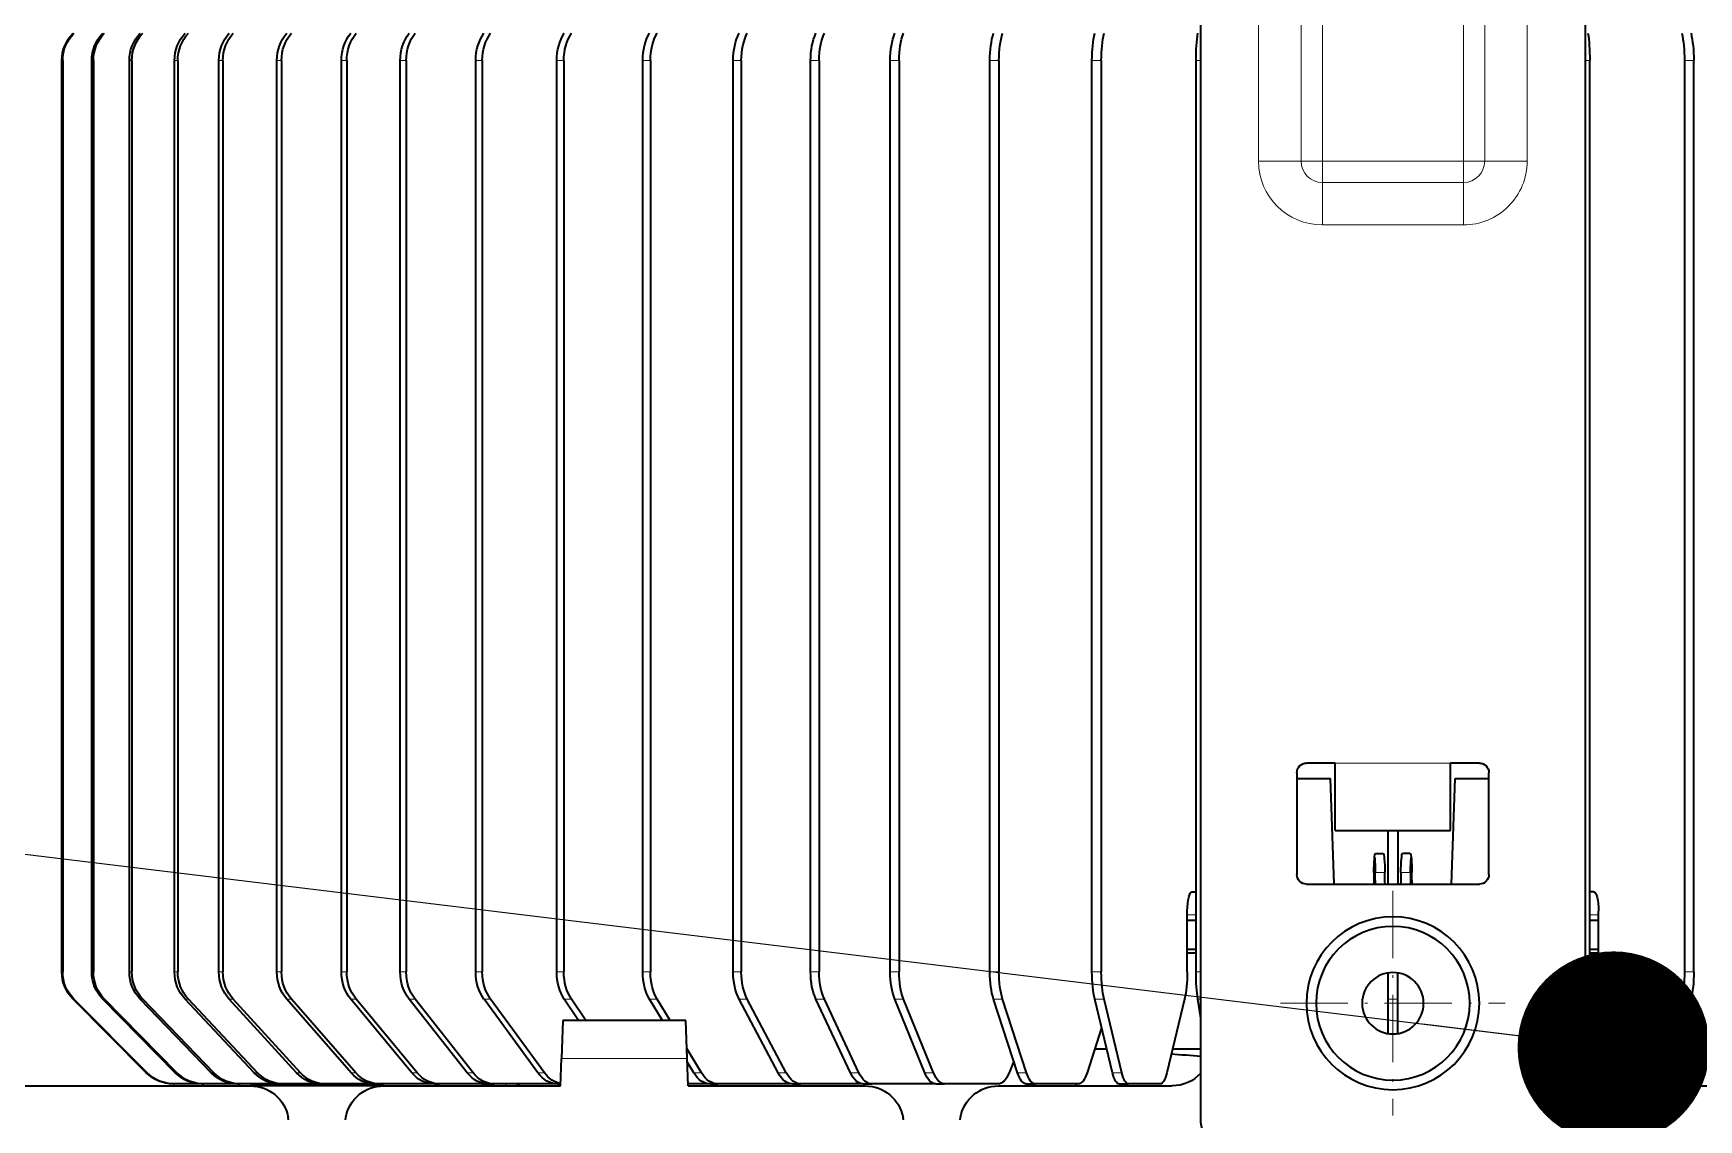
# Model space of a CAD drawing. Header units: inches. Extents: x 258415 to 640093, y 441672 to 945769.
# Drawn here: x 338813.5 to 338900.2, y 462781 to 462837.5 of the extents above; entities that cross this region are included whole.
import ezdxf

# ---------------------------------------------------------------- set-up
doc = ezdxf.new("R2010")
doc.units = ezdxf.units.IN
doc.header["$MEASUREMENT"] = 0
doc.linetypes.add('DASHDOT', pattern=[18.5, 12, -3, 0.5, -3])
doc.layers.add('CQ Light Elevation', color=4, linetype='Continuous')
doc.layers.add('CQ_callout', color=34, linetype='Continuous')
doc.layers.add('CQ Lighting', color=5, linetype='Continuous', lineweight=0)
doc.styles.get("Standard").update_dxf_attribs({"font": 'arial.ttf'})
doc.dimstyles.get("Standard").update_dxf_attribs({"dimtxt": 0.18, "dimasz": 0.18, "dimexe": 0.18, "dimexo": 0.0625, "dimgap": 0.09, "dimtad": 0, "dimtih": 1, "dimtoh": 1, "dimdec": 4, "dimzin": 0, "dimdsep": 46, "dimtxsty": 'Standard', "dimcen": 0.09, "dimadec": 0, "dimazin": 0, "dimtfac": 1, "dimtdec": 4, "dimtofl": 0, "dimtmove": 0, "dimatfit": 3, "dimfxl": 1, "dimtolj": 1, "dimtzin": 0, "dimarcsym": 0})

# ---------------------------------------------------------------- blocks, each defined once
blk = doc.blocks.new('T.HC0E0.HQ12 side 1')
at = {"layer": 'CQ Lighting', "color": 1, "lineweight": 35}
for p, q in [((441480.039, 518956.297), (441480.039, 518875.918)), ((441500.039, 518875.918), (441500.039, 518956.297)), ((441474.379, 518883.546), (441474.379, 518930.99)), ((441474.864, 518930.99), (441474.864, 518883.546)), ((441479.794, 518883.546), (441479.794, 518930.99)), ((441500.285, 518883.546), (441500.285, 518930.99)), ((441505.215, 518930.99), (441505.215, 518883.546)), ((441505.7, 518883.546), (441505.7, 518930.99)), ((441510.542, 518930.99), (441510.542, 518883.546)), ((441511.015, 518883.546), (441511.015, 518930.99)), ((441515.744, 518930.99), (441515.744, 518883.546)), ((441516.2, 518883.546), (441516.2, 518930.99)), ((441519.903, 518930.99), (441519.903, 518883.546)), ((441520.345, 518883.546), (441520.345, 518930.99)), ((441523.952, 518930.99), (441523.952, 518883.546)), ((441524.376, 518883.546), (441524.376, 518930.99)), ((441528.686, 518930.99), (441528.686, 518883.546)), ((441529.085, 518883.546), (441529.085, 518930.99)), ((441533.188, 518930.99), (441533.188, 518883.546)), ((441533.559, 518883.546), (441533.559, 518930.99)), ((441537.433, 518930.99), (441537.433, 518883.546)), ((441537.774, 518883.546), (441537.774, 518930.99)), ((441541.394, 518930.99), (441541.394, 518883.546)), ((441541.702, 518883.546), (441541.702, 518930.99)), ((441544.486, 518930.99), (441544.486, 518883.546)), ((441544.766, 518883.546), (441544.766, 518930.99)), ((441547.883, 518930.99), (441547.883, 518883.546)), ((441548.125, 518883.546), (441548.125, 518930.99)), ((441550.936, 518930.99), (441550.936, 518883.546)), ((441551.139, 518883.546), (441551.139, 518930.99)), ((441553.282, 518930.99), (441553.282, 518883.546)), ((441553.453, 518883.546), (441553.453, 518930.99)), ((441555.674, 518930.99), (441555.674, 518883.546)), ((441555.804, 518883.546), (441555.804, 518930.99)), ((441557.675, 518930.99), (441557.675, 518883.546)), ((441557.762, 518883.546), (441557.762, 518930.99)), ((441559.274, 518930.99), (441559.274, 518883.546)), ((441559.318, 518883.546), (441559.318, 518930.99)), ((441559.318, 518883.546), (441559.318, 518930.99)), ((441478.549, 518877.618), (441415.989, 518877.618))]:
    blk.add_line(p, q, dxfattribs=at)
at = {"layer": 'CQ Lighting', "color": 1, "lineweight": 13}
for p, q in [((441483.051, 518956.297), (441483.051, 518925.746)), ((441485.262, 518956.297), (441485.262, 518925.746)), ((441486.368, 518925.746), (441486.368, 518956.297)), ((441493.711, 518956.297), (441493.711, 518925.746)), ((441494.816, 518925.746), (441494.816, 518956.297)), ((441497.028, 518925.746), (441497.028, 518956.297))]:
    blk.add_line(p, q, dxfattribs=at)
at = {"layer": 'CQ Lighting', "color": 1, "lineweight": 13, "ltscale": 0.012129}
for p, q in [((441474.864, 518930.99), (441474.379, 518930.99)), ((441505.215, 518930.99), (441505.7, 518930.99)), ((441474.379, 518883.546), (441474.864, 518883.546)), ((441505.7, 518883.546), (441505.215, 518883.546)), ((441474.521, 518882.132), (441475.006, 518882.132)), ((441505.558, 518882.132), (441505.073, 518882.132)), ((441475.447, 518878.304), (441475.932, 518878.304)), ((441504.632, 518878.304), (441504.147, 518878.304))]:
    blk.add_line(p, q, dxfattribs=at)
at = {"layer": 'CQ Lighting', "color": 1, "lineweight": 13, "ltscale": 0.006136}
for p, q in [((441480.039, 518930.99), (441479.794, 518930.99)), ((441500.039, 518930.99), (441500.285, 518930.99)), ((441479.794, 518883.546), (441480.039, 518883.546)), ((441500.285, 518883.546), (441500.039, 518883.546))]:
    blk.add_line(p, q, dxfattribs=at)
at = {"layer": 'CQ Lighting', "color": 1, "lineweight": 13, "ltscale": 0.011819}
for p, q in [((441510.542, 518930.99), (441511.015, 518930.99)), ((441511.015, 518883.546), (441510.542, 518883.546)), ((441510.824, 518882.132), (441510.352, 518882.132)), ((441509.578, 518878.304), (441509.105, 518878.304))]:
    blk.add_line(p, q, dxfattribs=at)
at = {"layer": 'CQ Lighting', "color": 1, "lineweight": 13, "ltscale": 0.011419}
for p, q in [((441515.744, 518930.99), (441516.2, 518930.99)), ((441516.2, 518883.546), (441515.744, 518883.546)), ((441515.962, 518882.132), (441515.505, 518882.132)), ((441514.405, 518878.304), (441513.948, 518878.304))]:
    blk.add_line(p, q, dxfattribs=at)
at = {"layer": 'CQ Lighting', "color": 1, "lineweight": 13, "ltscale": 0.011037}
for p, q in [((441519.903, 518930.99), (441520.345, 518930.99)), ((441520.345, 518883.546), (441519.903, 518883.546)), ((441520.07, 518882.132), (441519.628, 518882.132)), ((441518.272, 518878.304), (441517.831, 518878.304))]:
    blk.add_line(p, q, dxfattribs=at)
at = {"layer": 'CQ Lighting', "color": 1, "lineweight": 13, "ltscale": 0.010601}
for p, q in [((441523.952, 518930.99), (441524.376, 518930.99)), ((441524.376, 518883.546), (441523.952, 518883.546)), ((441524.065, 518882.132), (441523.641, 518882.132)), ((441522.037, 518878.304), (441521.613, 518878.304))]:
    blk.add_line(p, q, dxfattribs=at)
at = {"layer": 'CQ Lighting', "color": 1, "lineweight": 13, "ltscale": 0.009983}
for p, q in [((441528.686, 518930.99), (441529.085, 518930.99)), ((441529.085, 518883.546), (441528.686, 518883.546)), ((441528.733, 518882.132), (441528.333, 518882.132)), ((441526.429, 518878.304), (441526.029, 518878.304))]:
    blk.add_line(p, q, dxfattribs=at)
at = {"layer": 'CQ Lighting', "color": 1, "lineweight": 13, "ltscale": 0.009289}
for p, q in [((441533.188, 518930.99), (441533.559, 518930.99)), ((441533.559, 518883.546), (441533.188, 518883.546)), ((441533.168, 518882.132), (441532.796, 518882.132))]:
    blk.add_line(p, q, dxfattribs=at)
at = {"layer": 'CQ Lighting', "color": 1, "lineweight": 13, "ltscale": 0.008525}
for p, q in [((441537.433, 518930.99), (441537.774, 518930.99)), ((441537.774, 518883.546), (441537.433, 518883.546)), ((441537.345, 518882.132), (441537.004, 518882.132)), ((441534.545, 518878.304), (441534.204, 518878.304))]:
    blk.add_line(p, q, dxfattribs=at)
at = {"layer": 'CQ Lighting', "color": 1, "lineweight": 13, "ltscale": 0.007696}
for p, q in [((441541.394, 518930.99), (441541.702, 518930.99)), ((441541.702, 518883.546), (441541.394, 518883.546)), ((441541.24, 518882.132), (441540.933, 518882.132)), ((441538.224, 518878.304), (441537.916, 518878.304))]:
    blk.add_line(p, q, dxfattribs=at)
at = {"layer": 'CQ Lighting', "color": 1, "lineweight": 13, "ltscale": 0.00699}
for p, q in [((441544.486, 518930.99), (441544.766, 518930.99)), ((441544.766, 518883.546), (441544.486, 518883.546)), ((441544.28, 518882.132), (441544, 518882.132)), ((441541.106, 518878.304), (441540.827, 518878.304))]:
    blk.add_line(p, q, dxfattribs=at)
at = {"layer": 'CQ Lighting', "color": 1, "lineweight": 13, "ltscale": 0.00606}
for p, q in [((441547.883, 518930.99), (441548.125, 518930.99)), ((441548.125, 518883.546), (441547.883, 518883.546)), ((441547.613, 518882.132), (441547.37, 518882.132)), ((441544.264, 518878.304), (441544.022, 518878.304))]:
    blk.add_line(p, q, dxfattribs=at)
at = {"layer": 'CQ Lighting', "color": 1, "lineweight": 13, "ltscale": 0.005084}
for p, q in [((441550.936, 518930.99), (441551.139, 518930.99)), ((441551.139, 518883.546), (441550.936, 518883.546)), ((441550.604, 518882.132), (441550.401, 518882.132)), ((441547.107, 518878.304), (441546.903, 518878.304))]:
    blk.add_line(p, q, dxfattribs=at)
at = {"layer": 'CQ Lighting', "color": 1, "lineweight": 13, "ltscale": 0.004276}
for p, q in [((441553.282, 518930.99), (441553.453, 518930.99)), ((441553.453, 518883.546), (441553.282, 518883.546))]:
    blk.add_line(p, q, dxfattribs=at)
at = {"layer": 'CQ Lighting', "color": 1, "lineweight": 13, "ltscale": 0.003236}
for p, q in [((441555.674, 518930.99), (441555.804, 518930.99)), ((441555.804, 518883.546), (441555.674, 518883.546)), ((441555.238, 518882.132), (441555.108, 518882.132))]:
    blk.add_line(p, q, dxfattribs=at)
at = {"layer": 'CQ Lighting', "color": 1, "lineweight": 13, "ltscale": 0.002171}
for p, q in [((441557.675, 518930.99), (441557.762, 518930.99)), ((441557.762, 518883.546), (441557.675, 518883.546)), ((441557.185, 518882.132), (441557.098, 518882.132)), ((441553.415, 518878.304), (441553.328, 518878.304))]:
    blk.add_line(p, q, dxfattribs=at)
at = {"layer": 'CQ Lighting', "color": 1, "lineweight": 13, "ltscale": 0.001089}
for p, q in [((441559.274, 518930.99), (441559.318, 518930.99)), ((441559.318, 518883.546), (441559.274, 518883.546)), ((441558.735, 518882.132), (441558.691, 518882.132)), ((441554.921, 518878.304), (441554.877, 518878.304))]:
    blk.add_line(p, q, dxfattribs=at)
at = {"layer": 'CQ Lighting', "color": 1, "lineweight": 13, "ltscale": 0.055277}
for p, q in [((441485.262, 518925.746), (441483.051, 518925.746)), ((441494.816, 518925.746), (441497.028, 518925.746)), ((441486.368, 518924.641), (441486.368, 518922.43)), ((441493.711, 518924.641), (441493.711, 518922.43))]:
    blk.add_line(p, q, dxfattribs=at)
at = {"layer": 'CQ Lighting', "color": 1, "lineweight": 13, "ltscale": 0.027639}
for p, q in [((441485.262, 518925.746), (441486.368, 518925.746)), ((441494.816, 518925.746), (441493.711, 518925.746))]:
    blk.add_line(p, q, dxfattribs=at)
at = {"layer": 'CQ Lighting', "color": 1, "lineweight": 13, "ltscale": 0.183578}
for p, q in [((441493.711, 518925.746), (441486.368, 518925.746)), ((441486.368, 518924.641), (441493.711, 518924.641)), ((441486.368, 518922.43), (441493.711, 518922.43))]:
    blk.add_line(p, q, dxfattribs=at)
at = {"layer": 'CQ Lighting', "color": 1, "lineweight": 13, "ltscale": 0.027638}
for p, q in [((441486.368, 518924.641), (441486.368, 518925.746)), ((441493.711, 518924.641), (441493.711, 518925.746))]:
    blk.add_line(p, q, dxfattribs=at)
at = {"layer": 'CQ Lighting', "color": 1, "lineweight": 35, "ltscale": 0.0375}
for p, q in [((441485.539, 518894.418), (441487.039, 518894.418)), ((441493.039, 518894.418), (441494.539, 518894.418))]:
    blk.add_line(p, q, dxfattribs=at)
at = {"layer": 'CQ Lighting', "color": 1, "lineweight": 35, "ltscale": 0.0875}
for p, q in [((441487.039, 518890.918), (441487.039, 518894.418)), ((441493.039, 518890.918), (441493.039, 518894.418))]:
    blk.add_line(p, q, dxfattribs=at)
at = {"layer": 'CQ Lighting', "color": 1, "lineweight": 13, "ltscale": 0.15}
blk.add_line((441493.039, 518894.418), (441487.039, 518894.418), dxfattribs=at)
at = {"layer": 'CQ Lighting', "color": 1, "lineweight": 35, "ltscale": 0.1325}
for p, q in [((441485.039, 518888.618), (441485.039, 518893.918)), ((441495.039, 518893.918), (441495.039, 518888.618))]:
    blk.add_line(p, q, dxfattribs=at)
at = {"layer": 'CQ Lighting', "color": 1, "lineweight": 35, "ltscale": 0.043948}
for p, q in [((441486.797, 518893.618), (441485.039, 518893.618)), ((441495.039, 518893.618), (441493.281, 518893.618)), ((441550.177, 518877.718), (441551.935, 518877.718))]:
    blk.add_line(p, q, dxfattribs=at)
at = {"layer": 'CQ Lighting', "color": 1, "lineweight": 35, "ltscale": 0.137584}
for p, q in [((441486.989, 518888.118), (441486.797, 518893.618)), ((441493.089, 518888.118), (441493.281, 518893.618))]:
    blk.add_line(p, q, dxfattribs=at)
at = {"layer": 'CQ Lighting', "color": 1, "lineweight": 35, "ltscale": 0.15}
blk.add_line((441493.039, 518890.918), (441487.039, 518890.918), dxfattribs=at)
at = {"layer": 'CQ Lighting', "color": 1, "lineweight": 13, "ltscale": 0.07}
for p, q in [((441489.787, 518890.918), (441489.787, 518888.118)), ((441490.291, 518890.918), (441490.291, 518888.118))]:
    blk.add_line(p, q, dxfattribs=at)
at = {"layer": 'CQ Lighting', "color": 1, "lineweight": 35, "ltscale": 0.07}
for p, q in [((441489.789, 518890.918), (441489.789, 518888.118)), ((441490.289, 518888.118), (441490.289, 518890.918)), ((441490.289, 518888.118), (441490.289, 518890.918))]:
    blk.add_line(p, q, dxfattribs=at)
at = {"layer": 'CQ Lighting', "color": 1, "lineweight": 35, "ltscale": 0.009805}
for p, q in [((441489.14, 518889.718), (441489.532, 518889.718)), ((441490.939, 518889.718), (441490.547, 518889.718))]:
    blk.add_line(p, q, dxfattribs=at)
at = {"layer": 'CQ Lighting', "color": 1, "lineweight": 13, "ltscale": 0.012452}
for p, q in [((441489.121, 518888.718), (441489.619, 518888.718)), ((441490.958, 518888.718), (441490.46, 518888.718))]:
    blk.add_line(p, q, dxfattribs=at)
at = {"layer": 'CQ Lighting', "color": 1, "lineweight": 35, "ltscale": 0.00531}
blk.add_line((441479.581, 518887.718), (441479.794, 518887.718), dxfattribs=at)
at = {"layer": 'CQ Lighting', "color": 1, "lineweight": 35, "ltscale": 0.225}
blk.add_line((441494.539, 518888.118), (441485.539, 518888.118), dxfattribs=at)
at = {"layer": 'CQ Lighting', "color": 1, "linetype": 'DASHDOT', "lineweight": 13, "ltscale": 0.2925}
for p, q in [((441490.039, 518887.768), (441490.039, 518876.068)), ((441495.889, 518881.918), (441484.189, 518881.918))]:
    blk.add_line(p, q, dxfattribs=at)
at = {"layer": 'CQ Lighting', "color": 1, "lineweight": 35, "ltscale": 0.005311}
blk.add_line((441500.497, 518887.718), (441500.285, 518887.718), dxfattribs=at)
at = {"layer": 'CQ Lighting', "color": 1, "lineweight": 35, "ltscale": 0.079289}
for p, q in [((441479.34, 518883.546), (441479.34, 518886.718)), ((441500.739, 518883.546), (441500.739, 518886.718))]:
    blk.add_line(p, q, dxfattribs=at)
at = {"layer": 'CQ Lighting', "color": 1, "lineweight": 13, "ltscale": 0.011359}
for p, q in [((441479.34, 518886.518), (441479.794, 518886.518)), ((441500.285, 518886.518), (441500.739, 518886.518))]:
    blk.add_line(p, q, dxfattribs=at)
at = {"layer": 'CQ Lighting', "color": 1, "lineweight": 35, "ltscale": 0.011359}
for p, q in [((441479.34, 518886.218), (441479.794, 518886.218)), ((441500.285, 518886.218), (441500.739, 518886.218)), ((441479.34, 518884.718), (441479.794, 518884.718)), ((441479.34, 518884.718), (441479.794, 518884.718)), ((441479.794, 518884.547), (441479.34, 518884.547)), ((441500.285, 518884.718), (441500.739, 518884.718)), ((441500.285, 518884.718), (441500.739, 518884.718)), ((441500.739, 518884.547), (441500.285, 518884.547))]:
    blk.add_line(p, q, dxfattribs=at)
at = {"layer": 'CQ Lighting', "color": 1, "lineweight": 35, "ltscale": 0.034146}
for p, q in [((441489.789, 518882.132), (441489.789, 518883.498)), ((441490.289, 518882.132), (441490.289, 518883.498))]:
    blk.add_line(p, q, dxfattribs=at)
at = {"layer": 'CQ Lighting', "color": 1, "lineweight": 35, "ltscale": 0.098472}
for p, q in [((441475.447, 518878.304), (441474.521, 518882.132)), ((441475.932, 518878.304), (441475.006, 518882.132)), ((441479.198, 518882.132), (441478.272, 518878.304)), ((441500.881, 518882.132), (441501.807, 518878.304)), ((441504.147, 518878.304), (441505.073, 518882.132)), ((441504.632, 518878.304), (441505.558, 518882.132))]:
    blk.add_line(p, q, dxfattribs=at)
at = {"layer": 'CQ Lighting', "color": 1, "lineweight": 35, "ltscale": 0.024879}
blk.add_line((441480.039, 518881.149), (441479.886, 518882.132), dxfattribs=at)
at = {"layer": 'CQ Lighting', "color": 1, "lineweight": 13, "ltscale": 0.003845}
for p, q in [((441479.886, 518882.132), (441480.039, 518882.132)), ((441500.193, 518882.132), (441500.039, 518882.132))]:
    blk.add_line(p, q, dxfattribs=at)
at = {"layer": 'CQ Lighting', "color": 1, "lineweight": 35, "ltscale": 0.044864}
for p, q in [((441489.789, 518880.338), (441489.789, 518882.132)), ((441490.289, 518880.338), (441490.289, 518882.132))]:
    blk.add_line(p, q, dxfattribs=at)
at = {"layer": 'CQ Lighting', "color": 1, "lineweight": 13, "ltscale": 0.0125}
blk.add_line((441490.289, 518882.132), (441489.789, 518882.132), dxfattribs=at)
at = {"layer": 'CQ Lighting', "color": 1, "lineweight": 35, "ltscale": 0.024881}
blk.add_line((441500.039, 518881.149), (441500.193, 518882.132), dxfattribs=at)
at = {"layer": 'CQ Lighting', "color": 1, "lineweight": 35, "ltscale": 0.100655}
for p, q in [((441509.105, 518878.304), (441510.352, 518882.132)), ((441509.578, 518878.304), (441510.824, 518882.132))]:
    blk.add_line(p, q, dxfattribs=at)
at = {"layer": 'CQ Lighting', "color": 1, "lineweight": 35, "ltscale": 0.103325}
for p, q in [((441513.948, 518878.304), (441515.505, 518882.132)), ((441514.405, 518878.304), (441515.962, 518882.132))]:
    blk.add_line(p, q, dxfattribs=at)
at = {"layer": 'CQ Lighting', "color": 1, "lineweight": 35, "ltscale": 0.105733}
for p, q in [((441517.831, 518878.304), (441519.628, 518882.132)), ((441518.272, 518878.304), (441520.07, 518882.132))]:
    blk.add_line(p, q, dxfattribs=at)
at = {"layer": 'CQ Lighting', "color": 1, "lineweight": 35, "ltscale": 0.108318}
for p, q in [((441521.613, 518878.304), (441523.641, 518882.132)), ((441522.037, 518878.304), (441524.065, 518882.132))]:
    blk.add_line(p, q, dxfattribs=at)
at = {"layer": 'CQ Lighting', "color": 1, "lineweight": 35, "ltscale": 0.032511}
for p, q in [((441527.663, 518881.018), (441528.333, 518882.132)), ((441528.062, 518881.018), (441528.733, 518882.132))]:
    blk.add_line(p, q, dxfattribs=at)
at = {"layer": 'CQ Lighting', "color": 1, "lineweight": 35, "ltscale": 0.033517}
blk.add_line((441532.05, 518881.018), (441532.796, 518882.132), dxfattribs=at)
at = {"layer": 'CQ Lighting', "color": 1, "lineweight": 35, "ltscale": 0.033516}
blk.add_line((441532.422, 518881.018), (441533.168, 518882.132), dxfattribs=at)
at = {"layer": 'CQ Lighting', "color": 1, "lineweight": 35, "ltscale": 0.118576}
for p, q in [((441534.204, 518878.304), (441537.004, 518882.132)), ((441534.545, 518878.304), (441537.345, 518882.132))]:
    blk.add_line(p, q, dxfattribs=at)
at = {"layer": 'CQ Lighting', "color": 1, "lineweight": 35, "ltscale": 0.121856}
for p, q in [((441537.916, 518878.304), (441540.933, 518882.132)), ((441538.224, 518878.304), (441541.24, 518882.132))]:
    blk.add_line(p, q, dxfattribs=at)
at = {"layer": 'CQ Lighting', "color": 1, "lineweight": 35, "ltscale": 0.124324}
for p, q in [((441540.827, 518878.304), (441544, 518882.132)), ((441541.106, 518878.304), (441544.28, 518882.132))]:
    blk.add_line(p, q, dxfattribs=at)
at = {"layer": 'CQ Lighting', "color": 1, "lineweight": 35, "ltscale": 0.127153}
for p, q in [((441544.022, 518878.304), (441547.37, 518882.132)), ((441544.264, 518878.304), (441547.613, 518882.132))]:
    blk.add_line(p, q, dxfattribs=at)
at = {"layer": 'CQ Lighting', "color": 1, "lineweight": 35, "ltscale": 0.129636}
for p, q in [((441546.903, 518878.304), (441550.401, 518882.132)), ((441547.107, 518878.304), (441550.604, 518882.132))]:
    blk.add_line(p, q, dxfattribs=at)
at = {"layer": 'CQ Lighting', "color": 1, "lineweight": 35, "ltscale": 0.131337}
for p, q in [((441549.134, 518878.304), (441552.732, 518882.132)), ((441549.305, 518878.304), (441552.903, 518882.132))]:
    blk.add_line(p, q, dxfattribs=at)
at = {"layer": 'CQ Lighting', "color": 1, "lineweight": 35, "ltscale": 0.133069}
for p, q in [((441551.41, 518878.304), (441555.108, 518882.132)), ((441551.54, 518878.304), (441555.238, 518882.132))]:
    blk.add_line(p, q, dxfattribs=at)
at = {"layer": 'CQ Lighting', "color": 1, "lineweight": 13, "ltscale": 0.004275}
for p, q in [((441552.903, 518882.132), (441552.732, 518882.132)), ((441549.305, 518878.304), (441549.134, 518878.304))]:
    blk.add_line(p, q, dxfattribs=at)
at = {"layer": 'CQ Lighting', "color": 1, "lineweight": 35, "ltscale": 0.134331}
for p, q in [((441553.328, 518878.304), (441557.098, 518882.132)), ((441553.415, 518878.304), (441557.185, 518882.132))]:
    blk.add_line(p, q, dxfattribs=at)
at = {"layer": 'CQ Lighting', "color": 1, "lineweight": 35, "ltscale": 0.135098}
for p, q in [((441554.877, 518878.304), (441558.691, 518882.132)), ((441554.921, 518878.304), (441558.735, 518882.132))]:
    blk.add_line(p, q, dxfattribs=at)
at = {"layer": 'CQ Lighting', "color": 1, "lineweight": 35, "ltscale": 0.06136}
blk.add_line((441474.882, 518880.638), (441474.122, 518878.304), dxfattribs=at)
at = {"layer": 'CQ Lighting', "color": 1, "lineweight": 35, "ltscale": 0.061361}
blk.add_line((441505.197, 518880.638), (441505.956, 518878.304), dxfattribs=at)
at = {"layer": 'CQ Lighting', "color": 1, "lineweight": 35, "ltscale": 0.049594}
for p, q in [((441526.77, 518879.035), (441526.839, 518881.018)), ((441533.239, 518881.018), (441533.309, 518879.035))]:
    blk.add_line(p, q, dxfattribs=at)
at = {"layer": 'CQ Lighting', "color": 1, "lineweight": 35, "ltscale": 0.16}
blk.add_line((441526.839, 518881.018), (441533.239, 518881.018), dxfattribs=at)
at = {"layer": 'CQ Lighting', "color": 1, "lineweight": 35, "ltscale": 0.015457}
blk.add_line((441475.145, 518879.547), (441474.527, 518879.547), dxfattribs=at)
at = {"layer": 'CQ Lighting', "color": 1, "lineweight": 35, "ltscale": 0.036673}
for p, q in [((441480.039, 518879.547), (441478.572, 518879.547)), ((441501.506, 518879.547), (441500.039, 518879.547))]:
    blk.add_line(p, q, dxfattribs=at)
at = {"layer": 'CQ Lighting', "color": 1, "lineweight": 35, "ltscale": 0.015471}
blk.add_line((441505.552, 518879.547), (441504.933, 518879.547), dxfattribs=at)
at = {"layer": 'CQ Lighting', "color": 1, "lineweight": 35, "ltscale": 0.016083}
blk.add_line((441509.772, 518878.9), (441510.014, 518878.304), dxfattribs=at)
at = {"layer": 'CQ Lighting', "color": 1, "lineweight": 35, "ltscale": 0.036818}
blk.add_line((441526.029, 518878.304), (441526.789, 518879.566), dxfattribs=at)
at = {"layer": 'CQ Lighting', "color": 1, "lineweight": 35, "ltscale": 0.016265}
blk.add_line((441526.429, 518878.304), (441526.764, 518878.861), dxfattribs=at)
at = {"layer": 'CQ Lighting', "color": 1, "lineweight": 35, "ltscale": 0.035458}
for p, q in [((441526.721, 518877.618), (441526.77, 518879.035)), ((441533.358, 518877.618), (441533.309, 518879.035))]:
    blk.add_line(p, q, dxfattribs=at)
at = {"layer": 'CQ Lighting', "color": 1, "lineweight": 13, "ltscale": 0.163461}
blk.add_line((441526.77, 518879.035), (441533.309, 518879.035), dxfattribs=at)
at = {"layer": 'CQ Lighting', "color": 1, "lineweight": 13, "ltscale": 0.003235}
blk.add_line((441551.54, 518878.304), (441551.41, 518878.304), dxfattribs=at)
at = {"layer": 'CQ Lighting', "color": 1, "lineweight": 35, "ltscale": 0.012129}
for p, q in [((441475.789, 518877.718), (441476.274, 518877.718)), ((441504.29, 518877.718), (441503.805, 518877.718))]:
    blk.add_line(p, q, dxfattribs=at)
at = {"layer": 'CQ Lighting', "color": 1, "lineweight": 35, "ltscale": 0.041388}
for p, q in [((441477.93, 518877.718), (441476.274, 518877.718)), ((441502.149, 518877.718), (441503.805, 518877.718))]:
    blk.add_line(p, q, dxfattribs=at)
at = {"layer": 'CQ Lighting', "color": 1, "lineweight": 35, "ltscale": 0.226101}
blk.add_line((441510.574, 518877.618), (441501.529, 518877.618), dxfattribs=at)
at = {"layer": 'CQ Lighting', "color": 1, "lineweight": 35, "ltscale": 0.055698}
blk.add_line((441506.417, 518877.718), (441508.645, 518877.718), dxfattribs=at)
at = {"layer": 'CQ Lighting', "color": 1, "lineweight": 35, "ltscale": 0.0025}
blk.add_line((441506.539, 518877.718), (441506.539, 518877.618), dxfattribs=at)
at = {"layer": 'CQ Lighting', "color": 1, "lineweight": 35, "ltscale": 0.011819}
blk.add_line((441509.118, 518877.718), (441508.645, 518877.718), dxfattribs=at)
at = {"layer": 'CQ Lighting', "color": 1, "lineweight": 35, "ltscale": 0.069584}
blk.add_line((441510.59, 518877.718), (441513.373, 518877.718), dxfattribs=at)
at = {"layer": 'CQ Lighting', "color": 1, "lineweight": 35, "ltscale": 0.011419}
blk.add_line((441513.83, 518877.718), (441513.373, 518877.718), dxfattribs=at)
at = {"layer": 'CQ Lighting', "color": 1, "lineweight": 35, "ltscale": 0.080317}
blk.add_line((441513.954, 518877.718), (441517.167, 518877.718), dxfattribs=at)
at = {"layer": 'CQ Lighting', "color": 1, "lineweight": 35, "ltscale": 0.011037}
blk.add_line((441517.608, 518877.718), (441517.167, 518877.718), dxfattribs=at)
at = {"layer": 'CQ Lighting', "color": 1, "lineweight": 35, "ltscale": 0.230386}
for p, q in [((441526.721, 518877.618), (441517.505, 518877.618)), ((441542.574, 518877.618), (441533.358, 518877.618))]:
    blk.add_line(p, q, dxfattribs=at)
at = {"layer": 'CQ Lighting', "color": 1, "lineweight": 35, "ltscale": 0.081351}
blk.add_line((441517.609, 518877.718), (441520.863, 518877.718), dxfattribs=at)
at = {"layer": 'CQ Lighting', "color": 1, "lineweight": 35, "ltscale": 0.010601}
blk.add_line((441521.287, 518877.718), (441520.863, 518877.718), dxfattribs=at)
at = {"layer": 'CQ Lighting', "color": 1, "lineweight": 35, "ltscale": 0.097243}
blk.add_line((441521.288, 518877.718), (441525.178, 518877.718), dxfattribs=at)
at = {"layer": 'CQ Lighting', "color": 1, "lineweight": 35, "ltscale": 0.009983}
blk.add_line((441525.577, 518877.718), (441525.178, 518877.718), dxfattribs=at)
at = {"layer": 'CQ Lighting', "color": 1, "lineweight": 35, "ltscale": 0.028626}
blk.add_line((441525.579, 518877.718), (441526.724, 518877.718), dxfattribs=at)
at = {"layer": 'CQ Lighting', "color": 1, "lineweight": 35, "ltscale": 0.003912}
blk.add_line((441533.511, 518877.718), (441533.355, 518877.718), dxfattribs=at)
at = {"layer": 'CQ Lighting', "color": 1, "lineweight": 35, "ltscale": 0.0822}
blk.add_line((441533.513, 518877.718), (441536.801, 518877.718), dxfattribs=at)
at = {"layer": 'CQ Lighting', "color": 1, "lineweight": 13, "ltscale": 0.012724}
blk.add_line((441535.307, 518877.718), (441535.806, 518877.618), dxfattribs=at)
at = {"layer": 'CQ Lighting', "color": 1, "lineweight": 35, "ltscale": 0.007696}
blk.add_line((441537.109, 518877.718), (441536.801, 518877.718), dxfattribs=at)
at = {"layer": 'CQ Lighting', "color": 1, "lineweight": 35, "ltscale": 0.011042}
blk.add_line((441537.505, 518877.618), (441537.075, 518877.718), dxfattribs=at)
at = {"layer": 'CQ Lighting', "color": 1, "lineweight": 35, "ltscale": 0.063567}
blk.add_line((441537.111, 518877.718), (441539.654, 518877.718), dxfattribs=at)
at = {"layer": 'CQ Lighting', "color": 1, "lineweight": 35, "ltscale": 0.00699}
blk.add_line((441539.934, 518877.718), (441539.654, 518877.718), dxfattribs=at)
at = {"layer": 'CQ Lighting', "color": 1, "lineweight": 35, "ltscale": 0.071216}
blk.add_line((441539.936, 518877.718), (441542.785, 518877.718), dxfattribs=at)
at = {"layer": 'CQ Lighting', "color": 1, "lineweight": 35, "ltscale": 0.173292}
blk.add_line((441542.573, 518877.618), (441549.505, 518877.618), dxfattribs=at)
at = {"layer": 'CQ Lighting', "color": 1, "lineweight": 35, "ltscale": 0.00606}
blk.add_line((441543.028, 518877.718), (441542.785, 518877.718), dxfattribs=at)
at = {"layer": 'CQ Lighting', "color": 1, "lineweight": 35, "ltscale": 0.06452}
blk.add_line((441543.031, 518877.718), (441545.611, 518877.718), dxfattribs=at)
at = {"layer": 'CQ Lighting', "color": 1, "lineweight": 35, "ltscale": 0.005084}
blk.add_line((441545.815, 518877.718), (441545.611, 518877.718), dxfattribs=at)
at = {"layer": 'CQ Lighting', "color": 1, "lineweight": 35, "ltscale": 0.049688}
blk.add_line((441545.818, 518877.718), (441547.805, 518877.718), dxfattribs=at)
at = {"layer": 'CQ Lighting', "color": 1, "lineweight": 35, "ltscale": 0.004276}
blk.add_line((441547.976, 518877.718), (441547.805, 518877.718), dxfattribs=at)
at = {"layer": 'CQ Lighting', "color": 1, "lineweight": 35, "ltscale": 0.051621}
blk.add_line((441547.979, 518877.718), (441550.044, 518877.718), dxfattribs=at)
at = {"layer": 'CQ Lighting', "color": 1, "lineweight": 35, "ltscale": 0.364605}
blk.add_line((441564.089, 518877.618), (441549.505, 518877.618), dxfattribs=at)
at = {"layer": 'CQ Lighting', "color": 1, "lineweight": 35, "ltscale": 0.003235}
blk.add_line((441550.174, 518877.718), (441550.044, 518877.718), dxfattribs=at)
at = {"layer": 'CQ Lighting', "color": 1, "lineweight": 35, "ltscale": 0.002171}
blk.add_line((441552.022, 518877.718), (441551.935, 518877.718), dxfattribs=at)
at = {"layer": 'CQ Lighting', "color": 1, "lineweight": 35, "ltscale": 0.036069}
blk.add_line((441552.026, 518877.718), (441553.468, 518877.718), dxfattribs=at)
at = {"layer": 'CQ Lighting', "color": 1, "lineweight": 35, "ltscale": 0.001089}
blk.add_line((441553.512, 518877.718), (441553.468, 518877.718), dxfattribs=at)
at = {"layer": 'CQ Lighting', "color": 1, "lineweight": 35, "ltscale": 0.002736}
for p, q in [((441512.562, 518875.858), (441512.543, 518875.965)), ((441515.517, 518875.858), (441515.536, 518875.965)), ((441544.562, 518875.858), (441544.543, 518875.965)), ((441547.517, 518875.858), (441547.536, 518875.965))]:
    blk.add_line(p, q, dxfattribs=at)
at = {"layer": 'CQ Lighting', "color": 1, "lineweight": 35}
for radius in [4.5, 4, 1.6]:
    blk.add_circle((441490.039, 518881.918), radius, dxfattribs=at)
at = {"layer": 'CQ Lighting', "color": 1, "lineweight": 13}
for centre, radius, start, end in [((441486.368, 518925.746), 3.317, 179.99958, 270), ((441486.368, 518925.746), 1.106, 180, 270), ((441493.711, 518925.746), 1.106, 270, 0), ((441493.711, 518925.746), 3.317, 270.00007, 0), ((441535.149, 518876.737), 1.407, 38.79132, 44.45679)]:
    blk.add_arc(centre, radius, start, end, dxfattribs=at)
at = {"layer": 'CQ Lighting', "color": 1, "lineweight": 35}
for centre, radius, start, end in [((441485.539, 518893.918), 0.5, 90, 180), ((441494.539, 518893.918), 0.5, 0, 90), ((441485.539, 518888.618), 0.5, 180, 270), ((441494.539, 518888.618), 0.5, 270, 0), ((441494.679, 519087.918), 209.276, 265.56746, 265.98875), ((441485.4, 519087.918), 209.276, 274.01125, 274.43253), ((441478.549, 518879.618), 2, 270, 318.16376), ((441501.529, 518879.618), 2, 221.83612, 270), ((441510.574, 518875.618), 2, 10, 90), ((441517.505, 518875.618), 2, 90, 169.99999), ((441542.574, 518875.618), 2, 10, 90), ((441549.505, 518875.618), 2, 90, 169.99999), ((441482.039, 518875.918), 2, 180, 270), ((441498.039, 518875.918), 2, 270, 0)]:
    blk.add_arc(centre, radius, start, end, dxfattribs=at)
for centre, major_axis, ratio, start_param, end_param in [((441474.863, 518930.99), (0, 2), 0.241922, 0.785398, 1.570796), ((441475.348, 518930.99), (0, 2), 0.241922, 0.785398, 1.570796), ((441480.107, 518930.99), (0, 2), 0.156434, 0.785398, 1.570796), ((441499.972, 518930.99), (0, 2), 0.156434, 4.712389, 5.497787), ((441504.731, 518930.99), (0, 2), 0.241922, 4.712389, 5.497787), ((441505.216, 518930.99), (0, 2), 0.241922, 4.712389, 5.497787), ((441509.891, 518930.99), (0, 2), 0.325568, 4.712389, 5.497787), ((441510.364, 518930.99), (0, 2), 0.325568, 4.712389, 5.497787), ((441514.93, 518930.99), (0, 2), 0.406737, 4.712389, 5.497787), ((441515.387, 518930.99), (0, 2), 0.406737, 4.712389, 5.497787), ((441518.964, 518930.99), (0, 2), 0.469472, 4.712389, 5.497787), ((441519.406, 518930.99), (0, 2), 0.469472, 4.712389, 5.497787), ((441522.892, 518930.99), (0, 2), 0.529919, 4.712389, 5.497787), ((441523.316, 518930.99), (0, 2), 0.529919, 4.712389, 5.497787), ((441527.482, 518930.99), (0, 2), 0.601815, 4.712389, 5.497787), ((441527.881, 518930.99), (0, 2), 0.601815, 4.712389, 5.497787), ((441531.85, 518930.99), (0, 2), 0.669131, 4.712389, 5.497787), ((441532.221, 518930.99), (0, 2), 0.669131, 4.712389, 5.497787), ((441535.97, 518930.99), (0, 2), 0.731354, 4.712389, 5.497787), ((441536.311, 518930.99), (0, 2), 0.731354, 4.712389, 5.497787), ((441539.818, 518930.99), (0, 2), 0.788011, 4.712389, 5.497787), ((441540.126, 518930.99), (0, 2), 0.788011, 4.712389, 5.497787), ((441542.828, 518930.99), (0, 2), 0.829038, 4.712389, 5.497787), ((441543.108, 518930.99), (0, 2), 0.829038, 4.712389, 5.497787), ((441546.134, 518930.99), (0, 2), 0.87462, 4.712389, 5.497787), ((441546.376, 518930.99), (0, 2), 0.87462, 4.712389, 5.497787), ((441549.109, 518930.99), (0, 2), 0.913545, 4.712389, 5.497787), ((441549.312, 518930.99), (0, 2), 0.913545, 4.712389, 5.497787), ((441551.403, 518930.99), (0, 2), 0.939693, 4.712389, 5.497787), ((441551.574, 518930.99), (0, 2), 0.939693, 4.712389, 5.497787), ((441553.742, 518930.99), (0, 2), 0.965926, 4.712389, 5.497787), ((441553.872, 518930.99), (0, 2), 0.965926, 4.712389, 5.497787), ((441555.705, 518930.99), (0, 2), 0.984808, 4.712389, 5.497787), ((441555.792, 518930.99), (0, 2), 0.984808, 4.712389, 5.497787), ((441557.282, 518930.99), (0, 2), 0.996195, 4.712389, 5.497787), ((441557.326, 518930.99), (0, -2), 0.996195, 1.570796, 2.356194), ((441557.326, 518930.99), (0, 2), 0.996195, 4.712389, 5.497787), ((441489.14, 518888.718), (0, 1), 0.087156, 0, 1.570796), ((441489.034, 518888.718), (0, 1), 0.087156, 4.712389, 5.635067), ((441489.532, 518888.718), (0, 1), 0.087156, 4.712389, 6.283185), ((441490.547, 518888.718), (0, 1), 0.087156, 0, 1.570796), ((441490.939, 518888.718), (0, 1), 0.087156, 4.712389, 6.283185), ((441491.045, 518888.718), (0, 1), 0.087156, 0.648172, 1.570796), ((441488.965, 518888.718), (0, 1), 0.087156, 4.065757, 4.712389), ((441489.208, 518888.718), (0, 1), 0.087156, 1.570796, 2.217435), ((441489.706, 518888.718), (0, 1), 0.087156, 1.570796, 2.214297), ((441490.373, 518888.718), (0, 1), 0.087156, 4.068889, 4.712389), ((441490.871, 518888.718), (0, 1), 0.087156, 4.06575, 4.712389), ((441491.113, 518888.718), (0, 1), 0.087156, 1.570796, 2.217429), ((441479.581, 518886.718), (0, 1), 0.241922, 0, 1.570796), ((441500.497, 518886.718), (0, 1), 0.241922, 4.712389, 6.283185), ((441474.863, 518883.546), (0, 2), 0.241922, 1.570796, 2.356194), ((441475.348, 518883.546), (0, 2), 0.241922, 1.570796, 2.356194), ((441478.856, 518883.546), (0, 2), 0.241922, 3.926991, 4.712389), ((441480.107, 518883.546), (0, 2), 0.156434, 1.570796, 2.356194), ((441499.972, 518883.546), (0, 2), 0.156434, 3.926991, 4.712389), ((441501.223, 518883.546), (0, 2), 0.241922, 1.570796, 2.356194), ((441504.731, 518883.546), (0, 2), 0.241922, 3.926991, 4.712389), ((441505.216, 518883.546), (0, 2), 0.241922, 3.926991, 4.712389), ((441509.891, 518883.546), (0, 2), 0.325568, 3.926991, 4.712389), ((441510.364, 518883.546), (0, 2), 0.325568, 3.926991, 4.712389), ((441514.93, 518883.546), (0, 2), 0.406737, 3.926991, 4.712389), ((441515.387, 518883.546), (0, 2), 0.406737, 3.926991, 4.712389), ((441518.964, 518883.546), (0, 2), 0.469472, 3.926991, 4.712389), ((441519.406, 518883.546), (0, 2), 0.469472, 3.926991, 4.712389), ((441522.892, 518883.546), (0, 2), 0.529919, 3.926991, 4.712389), ((441523.316, 518883.546), (0, 2), 0.529919, 3.926991, 4.712389), ((441527.482, 518883.546), (0, 2), 0.601815, 3.926991, 4.712389), ((441527.881, 518883.546), (0, 2), 0.601815, 3.926991, 4.712389), ((441531.85, 518883.546), (0, 2), 0.669131, 3.926991, 4.712389), ((441532.221, 518883.546), (0, 2), 0.669131, 3.926991, 4.712389), ((441535.97, 518883.546), (0, 2), 0.731354, 3.926991, 4.712389), ((441536.311, 518883.546), (0, 2), 0.731354, 3.926991, 4.712389), ((441539.818, 518883.546), (0, 2), 0.788011, 3.926991, 4.712389), ((441540.126, 518883.546), (0, 2), 0.788011, 3.926991, 4.712389), ((441542.828, 518883.546), (0, 2), 0.829038, 3.926991, 4.712389), ((441543.108, 518883.546), (0, 2), 0.829038, 3.926991, 4.712389), ((441546.134, 518883.546), (0, 2), 0.87462, 3.926991, 4.712389), ((441546.376, 518883.546), (0, 2), 0.87462, 3.926991, 4.712389), ((441549.109, 518883.546), (0, 2), 0.913545, 3.926991, 4.712389), ((441549.312, 518883.546), (0, 2), 0.913545, 3.926991, 4.712389), ((441551.403, 518883.546), (0, 2), 0.939693, 3.926991, 4.712389), ((441551.574, 518883.546), (0, 2), 0.939693, 3.926991, 4.712389), ((441553.742, 518883.546), (0, 2), 0.965926, 3.926991, 4.712389), ((441553.872, 518883.546), (0, 2), 0.965926, 3.926991, 4.712389), ((441555.705, 518883.546), (0, 2), 0.984808, 3.926991, 4.712389), ((441555.792, 518883.546), (0, 2), 0.984808, 3.926991, 4.712389), ((441557.282, 518883.546), (0, 2), 0.996195, 3.926991, 4.712389), ((441557.326, 518883.546), (0, -2), 0.996195, 0.785398, 1.570796), ((441557.326, 518883.546), (0, 2), 0.996195, 3.926991, 4.712389), ((441475.789, 518879.718), (0, 2), 0.241922, 2.356194, 3.141593), ((441476.274, 518879.718), (0, 2), 0.241922, 2.356194, 3.141593), ((441477.93, 518879.718), (0, 2), 0.241922, 3.141593, 3.926991), ((441502.149, 518879.718), (0, 2), 0.241922, 2.356194, 3.141593), ((441503.805, 518879.718), (0, 2), 0.241922, 3.141593, 3.926991), ((441504.29, 518879.718), (0, 2), 0.241922, 3.141593, 3.926991), ((441506.417, 518879.718), (0, 2), 0.325568, 2.356194, 3.141593), ((441508.645, 518879.718), (0, 2), 0.325568, 3.141593, 3.926991), ((441509.118, 518879.718), (0, 2), 0.325568, 3.141593, 3.926991), ((441510.59, 518879.718), (0, 2), 0.406737, 2.356194, 3.141593), ((441513.373, 518879.718), (0, 2), 0.406737, 3.141593, 3.926991), ((441513.83, 518879.718), (0, 2), 0.406737, 3.141593, 3.926991), ((441517.167, 518879.718), (0, 2), 0.469472, 3.141593, 3.926991), ((441517.608, 518879.718), (0, 2), 0.469472, 3.141593, 3.926991), ((441520.863, 518879.718), (0, 2), 0.529919, 3.141593, 3.926991), ((441521.287, 518879.718), (0, 2), 0.529919, 3.141593, 3.926991), ((441525.178, 518879.718), (0, 2), 0.601815, 3.141593, 3.926991), ((441525.577, 518879.718), (0, 2), 0.601815, 3.141593, 3.926991), ((441533.17, 518879.718), (0, 2), 0.731354, 3.26729, 3.926991), ((441533.511, 518879.718), (0, 2), 0.731354, 3.141593, 3.926991), ((441536.801, 518879.718), (0, 2), 0.788011, 3.141593, 3.926991), ((441537.109, 518879.718), (0, 2), 0.788011, 3.141593, 3.926991), ((441539.654, 518879.718), (0, 2), 0.829038, 3.141593, 3.926991), ((441539.934, 518879.718), (0, 2), 0.829038, 3.141593, 3.926991), ((441542.785, 518879.718), (0, 2), 0.87462, 3.141593, 3.926991), ((441543.028, 518879.718), (0, 2), 0.87462, 3.141593, 3.926991), ((441545.611, 518879.718), (0, 2), 0.913545, 3.141593, 3.926991), ((441545.815, 518879.718), (0, 2), 0.913545, 3.141593, 3.926991), ((441547.805, 518879.718), (0, 2), 0.939693, 3.141593, 3.926991), ((441547.976, 518879.718), (0, 2), 0.939693, 3.141593, 3.926991), ((441550.044, 518879.718), (0, 2), 0.965926, 3.141593, 3.926991), ((441550.174, 518879.718), (0, 2), 0.965926, 3.141593, 3.926991), ((441551.935, 518879.718), (0, 2), 0.984808, 3.141593, 3.926991), ((441552.022, 518879.718), (0, 2), 0.984808, 3.141593, 3.926991), ((441553.468, 518879.718), (0, 2), 0.996195, 3.141593, 3.926991), ((441553.512, 518879.718), (0, 2), 0.996195, 3.141593, 3.926991), ((441513.954, 518879.718), (0, 2), 0.469472, 3.070524, 3.141593)]:
    blk.add_ellipse(centre, major_axis=major_axis, ratio=ratio, start_param=start_param, end_param=end_param, dxfattribs=at)

msp = doc.modelspace()

# ---------------------------------------------------------------- block references
at = {"layer": 'CQ Light Elevation', "xscale": -1}
msp.add_blockref('T.HC0E0.HQ12 side 1', (780374.311, -56094.863, 0), dxfattribs=at)

# ---------------------------------------------------------------- leaders
at = {"layer": 'CQ_callout'}
msp.add_leader([(338895.762, 462784.755, -0.001), (336259.257, 463105.027, -0.001), (335649.722, 463105.027, -0.001)], dimstyle='Standard', override={"dimasz": 10, "dimldrblk": 'Dot', "dimfxl": 0.1, "dimarcsym": 2}, dxfattribs=at)

doc.saveas('drawing.dxf')
